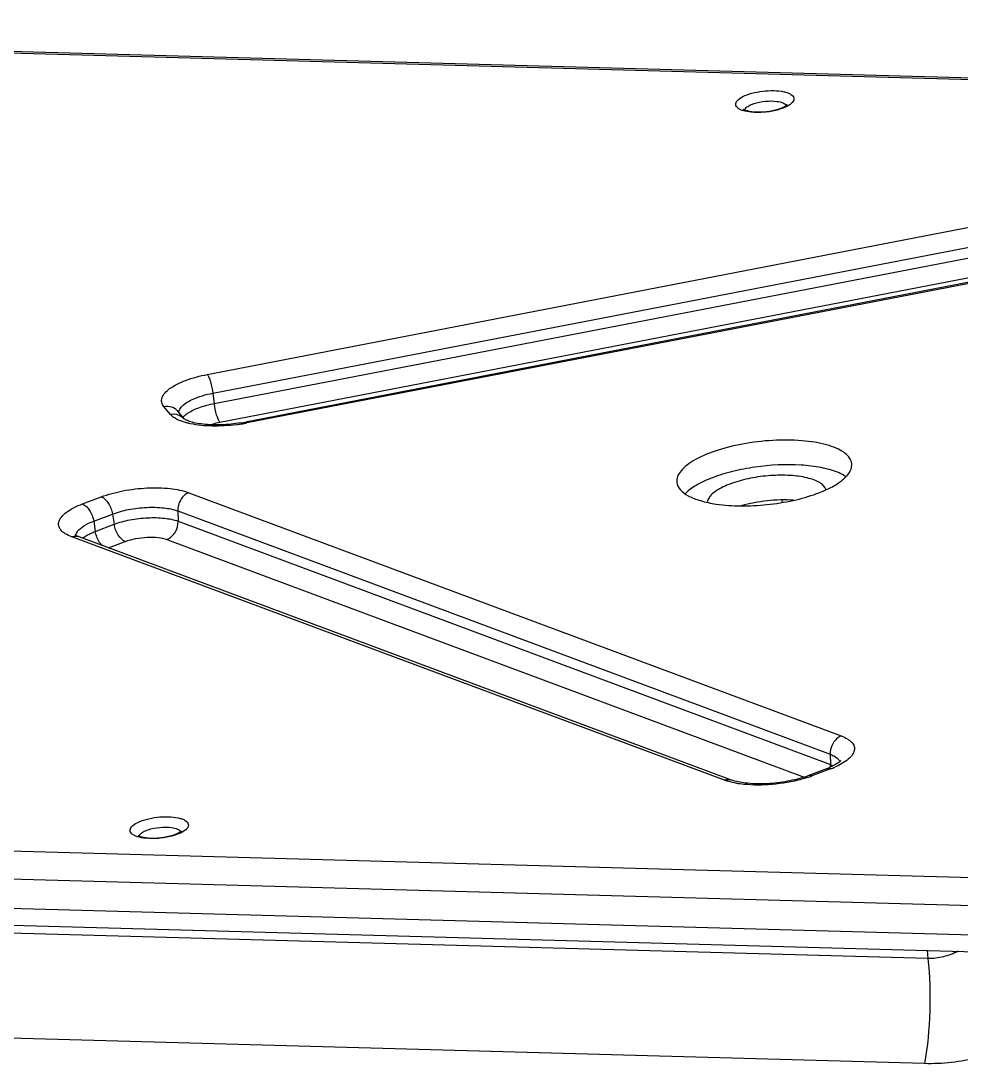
# Model space of a CAD drawing. Extents: x 104235 to 112395, y 52637 to 53451.
# Drawn here: x 111613.61 to 111636.54, y 53178.02 to 53203.48 of the extents above; entities that cross this region are included whole.
import ezdxf

# ---------------------------------------------------------------- set-up
doc = ezdxf.new("R2010")
doc.units = 0
doc.header["$LTSCALE"] = 1000
doc.layers.add('01-细实线', color=3, linetype='Continuous', lineweight=25)

msp = doc.modelspace()

# ---------------------------------------------------------------- linework, layer by layer
at = {"layer": '01-细实线'}
for p, q in [((111653.803, 53201.569, 283284.028), (111586.225, 53203.441, 283284.028)), ((111653.864, 53201.607, 283284.028), (111586.297, 53203.479, 283284.028)), ((111618.154, 53194.849, 283284.028), (111643.029, 53199.656, 283284.028)), ((111618.292, 53194.392, 283284.028), (111643.167, 53199.2, 283284.028)), ((111618.324, 53194.141, 283284.028), (111643.199, 53198.948, 283284.028)), ((111618.462, 53193.684, 283284.028), (111643.337, 53198.492, 283284.028)), ((111643.958, 53198.494, 283284.028), (111619.084, 53193.686, 283284.028)), ((111643.994, 53198.472, 283284.028), (111619.119, 53193.665, 283284.028)), ((111618.292, 53194.392, 283284.028), (111618.324, 53194.141, 283284.028)), ((111617.249, 53193.878, 283284.028), (111617.094, 53194.069, 283284.028)), ((111617.59, 53193.763, 283284.028), (111617.435, 53193.953, 283284.028)), ((111617.701, 53191.964, 283284.028), (111633.618, 53186.027, 283284.028)), ((111615.109, 53191.688, 283284.028), (111615.568, 53191.861, 283284.028)), ((111632.171, 53191.786, 283284.028), (111632.178, 53191.724, 283284.028)), ((111615.383, 53191.269, 283284.028), (111615.841, 53191.442, 283284.028)), ((111615.841, 53191.442, 283284.028), (111615.881, 53191.193, 283284.028)), ((111617.432, 53191.519, 283284.028), (111617.44, 53191.268, 283284.028)), ((111617.432, 53191.519, 283284.028), (111633.349, 53185.581, 283284.028)), ((111615.383, 53191.269, 283284.028), (111615.423, 53191.02, 283284.028)), ((111615.423, 53191.02, 283284.028), (111615.881, 53191.193, 283284.028)), ((111617.44, 53191.268, 283284.028), (111633.357, 53185.331, 283284.028)), ((111630.767, 53184.948, 283284.028), (111614.85, 53190.886, 283284.028)), ((111630.942, 53184.952, 283284.028), (111615.025, 53190.89, 283284.028)), ((111615.748, 53190.62, 283284.028), (111616.155, 53190.774, 283284.028)), ((111617.171, 53190.823, 283284.028), (111632.716, 53185.024, 283284.028)), ((111633.349, 53185.581, 283284.028), (111633.357, 53185.331, 283284.028)), ((111633.26, 53185.228, 283284.028), (111632.801, 53185.054, 283284.028)), ((111633.359, 53185.224, 283284.028), (111632.901, 53185.051, 283284.028)), ((111570.36, 53184.41, 283284.028), (111637.938, 53182.538, 283284.028)), ((111570.249, 53183.733, 283284.028), (111637.827, 53181.861, 283284.028)), ((111637.904, 53181.133, 283284.028), (111570.328, 53183.005, 283284.028)), ((111635.733, 53180.595, 283284.028), (111575.281, 53182.27, 283284.028)), ((111635.712, 53180.792, 283284.028), (111635.733, 53180.595, 283284.028)), ((111635.65, 53178.03, 283284.028), (111575.198, 53179.704, 283284.028))]:
    msp.add_line(p, q, dxfattribs=at)
at = {"layer": '01-细实线', "elevation": 283284.028}
msp.add_lwpolyline([(111568.685, 53183.024), (111568.762, 53182.979), (111568.896, 53182.911), (111569.04, 53182.85), (111569.194, 53182.796), (111569.358, 53182.749), (111569.53, 53182.708), (111569.709, 53182.674), (111569.895, 53182.646), (111570.084, 53182.624), (111570.275, 53182.609), (111570.468, 53182.6), (111638.089, 53180.727)], dxfattribs=at)
at = {"layer": '01-细实线'}
for centre, radius, start, end in [((111631.354, 53201.274, 283284.028), 0.0978, 153.6596, 159.5442), ((111618.395, 53197.25, 283284.028), 3.63, 279.1318, 280.9293), ((111618.329, 53197.781, 283284.028), 4.191, 277.2768, 279.0694), ((111618.356, 53197.616, 283284.028), 4.024, 279.0641, 280.9301), ((111631.87, 53195.093, 283284.028), 3.355, 290.0145, 292.6509), ((111632.077, 53194.599, 283284.028), 2.82, 292.6436, 295.6051), ((111614.947, 53190.68, 283284.028), 0.224, 69.5483, 76.2894), ((111615.507, 53190.376, 283284.028), 0.618, 127.9723, 129.1637), ((111632.875, 53185.318, 283284.028), 0.482, 353.8223, 355.98), ((111632.901, 53185.317, 283284.028), 0.456, 355.9402, 1.7651), ((111632, 53187.179, 283284.028), 2.271, 288.228, 290.6753), ((111631.96, 53187.544, 283284.028), 2.665, 288.2253, 290.6819), ((111632.589, 53187.004, 283284.028), 1.898, 290.6747, 293.4222), ((111632.553, 53187.36, 283284.028), 2.283, 290.6796, 293.4033), ((111616.581, 53183.553, 283284.028), 0.0978, 153.6596, 159.5442)]:
    msp.add_arc(centre, radius, start, end, dxfattribs=at)
for points, knots in [([(111631.079, 53201.528, 283284.028), (111631.116, 53201.572, 283284.028), (111631.233, 53201.646, 283284.028), (111631.445, 53201.721, 283284.028), (111631.703, 53201.77, 283284.028), (111631.967, 53201.783, 283284.028), (111632.174, 53201.764, 283284.028), (111632.311, 53201.725, 283284.028), (111632.401, 53201.685, 283284.028), (111632.471, 53201.619, 283284.028), (111632.465, 53201.539, 283284.028), (111632.444, 53201.506, 283284.028), (111632.431, 53201.491, 283284.028)], [0, 0, 0, 0, 0.105609, 0.251041, 0.420555, 0.592184, 0.743503, 0.80586, 0.85747, 0.930395, 0.962334, 1, 1, 1, 1]), ([(111631.418, 53201.25, 283284.028), (111631.353, 53201.257, 283284.028), (111631.261, 53201.272, 283284.028), (111631.153, 53201.314, 283284.028), (111631.084, 53201.354, 283284.028), (111631.024, 53201.434, 283284.028), (111631.058, 53201.503, 283284.028), (111631.079, 53201.528, 283284.028)], [0, 0, 0, 0, 0.366044, 0.513764, 0.636012, 0.816673, 1, 1, 1, 1]), ([(111631.241, 53201.318, 283284.028), (111631.24, 53201.319, 283284.028), (111631.236, 53201.323, 283284.028), (111631.24, 53201.321, 283284.028), (111631.245, 53201.317, 283284.028), (111631.256, 53201.311, 283284.028), (111631.272, 53201.304, 283284.028), (111631.303, 53201.292, 283284.028), (111631.329, 53201.285, 283284.028), (111631.348, 53201.281, 283284.028)], [0, 0, 0, 0, 0.044974, 0.04924, 0.101177, 0.201769, 0.348301, 0.534283, 1, 1, 1, 1]), ([(111631.283, 53201.342, 283284.028), (111631.304, 53201.368, 283284.028), (111631.369, 53201.414, 283284.028), (111631.441, 53201.444, 283284.028), (111631.483, 53201.458, 283284.028)], [0, 0, 0, 0, 0.427384, 1, 1, 1, 1]), ([(111631.483, 53201.458, 283284.028), (111631.575, 53201.489, 283284.028), (111631.767, 53201.526, 283284.028), (111631.963, 53201.527, 283284.028), (111632.058, 53201.513, 283284.028)], [0, 0, 0, 0, 0.503804, 1, 1, 1, 1]), ([(111631.496, 53201.26, 283284.028), (111631.596, 53201.253, 283284.028), (111631.795, 53201.26, 283284.028), (111631.99, 53201.298, 283284.028), (111632.084, 53201.327, 283284.028)], [0, 0, 0, 0, 0.503003, 1, 1, 1, 1]), ([(111632.058, 53201.513, 283284.028), (111632.107, 53201.506, 283284.028), (111632.186, 53201.489, 283284.028), (111632.262, 53201.444, 283284.028), (111632.28, 53201.416, 283284.028)], [0, 0, 0, 0, 0.597592, 1, 1, 1, 1]), ([(111632.431, 53201.491, 283284.028), (111632.393, 53201.446, 283284.028), (111632.27, 53201.369, 283284.028), (111632.138, 53201.324, 283284.028), (111632.059, 53201.303, 283284.028)], [0, 0, 0, 0, 0.419625, 1, 1, 1, 1]), ([(111632.084, 53201.327, 283284.028), (111632.132, 53201.342, 283284.028), (111632.205, 53201.37, 283284.028), (111632.274, 53201.41, 283284.028), (111632.295, 53201.43, 283284.028)], [0, 0, 0, 0, 0.634988, 1, 1, 1, 1]), ([(111632.295, 53201.43, 283284.028), (111632.296, 53201.431, 283284.028), (111632.298, 53201.432, 283284.028), (111632.3, 53201.434, 283284.028), (111632.3, 53201.435, 283284.028)], [0, 0, 0, 0, 0.593442, 1, 1, 1, 1]), ([(111631.348, 53201.281, 283284.028), (111631.359, 53201.278, 283284.028), (111631.408, 53201.268, 283284.028), (111631.458, 53201.263, 283284.028), (111631.496, 53201.26, 283284.028)], [0, 0, 0, 0, 0.224817, 1, 1, 1, 1]), ([(111632.059, 53201.303, 283284.028), (111631.954, 53201.275, 283284.028), (111631.74, 53201.24, 283284.028), (111631.524, 53201.239, 283284.028), (111631.418, 53201.25, 283284.028)], [0, 0, 0, 0, 0.506625, 1, 1, 1, 1]), ([(111617.094, 53194.069, 283284.028), (111617.07, 53194.098, 283284.028), (111617.032, 53194.167, 283284.028), (111617.043, 53194.29, 283284.028), (111617.118, 53194.406, 283284.028), (111617.303, 53194.566, 283284.028), (111617.656, 53194.729, 283284.028), (111617.974, 53194.814, 283284.028), (111618.154, 53194.849, 283284.028)], [0, 0, 0, 0, 0.076042, 0.148978, 0.235292, 0.344238, 0.634254, 1, 1, 1, 1]), ([(111618.154, 53194.849, 283284.028), (111618.171, 53194.828, 283284.028), (111618.201, 53194.767, 283284.028), (111618.253, 53194.617, 283284.028), (111618.28, 53194.485, 283284.028), (111618.292, 53194.392, 283284.028)], [0, 0, 0, 0, 0.169039, 0.41301, 1, 1, 1, 1]), ([(111617.497, 53194.024, 283284.028), (111617.526, 53194.067, 283284.028), (111617.618, 53194.15, 283284.028), (111617.879, 53194.293, 283284.028), (111618.119, 53194.359, 283284.028), (111618.292, 53194.392, 283284.028)], [0, 0, 0, 0, 0.175625, 0.406329, 1, 1, 1, 1]), ([(111617.094, 53194.069, 283284.028), (111617.156, 53194.081, 283284.028), (111617.287, 53194.075, 283284.028), (111617.396, 53194.001, 283284.028), (111617.435, 53193.953, 283284.028)], [0, 0, 0, 0, 0.510868, 1, 1, 1, 1]), ([(111617.461, 53193.92, 283284.028), (111617.461, 53193.928, 283284.028), (111617.465, 53193.965, 283284.028), (111617.481, 53194, 283284.028), (111617.497, 53194.024, 283284.028)], [0, 0, 0, 0, 0.232523, 1, 1, 1, 1]), ([(111617.684, 53193.909, 283284.028), (111617.769, 53193.966, 283284.028), (111617.98, 53194.059, 283284.028), (111618.201, 53194.117, 283284.028), (111618.324, 53194.141, 283284.028)], [0, 0, 0, 0, 0.448607, 1, 1, 1, 1]), ([(111618.462, 53193.684, 283284.028), (111618.445, 53193.705, 283284.028), (111618.415, 53193.765, 283284.028), (111618.363, 53193.916, 283284.028), (111618.336, 53194.047, 283284.028), (111618.324, 53194.141, 283284.028)], [0, 0, 0, 0, 0.169039, 0.41301, 1, 1, 1, 1]), ([(111617.249, 53193.878, 283284.028), (111617.311, 53193.89, 283284.028), (111617.442, 53193.885, 283284.028), (111617.551, 53193.81, 283284.028), (111617.59, 53193.763, 283284.028)], [0, 0, 0, 0, 0.510868, 1, 1, 1, 1]), ([(111617.402, 53193.76, 283284.028), (111617.386, 53193.769, 283284.028), (111617.33, 53193.801, 283284.028), (111617.278, 53193.842, 283284.028), (111617.249, 53193.878, 283284.028)], [0, 0, 0, 0, 0.280402, 1, 1, 1, 1]), ([(111617.745, 53193.645, 283284.028), (111617.72, 53193.65, 283284.028), (111617.628, 53193.671, 283284.028), (111617.537, 53193.7, 283284.028), (111617.474, 53193.726, 283284.028)], [0, 0, 0, 0, 0.271123, 1, 1, 1, 1]), ([(111617.559, 53193.799, 283284.028), (111617.564, 53193.805, 283284.028), (111617.584, 53193.829, 283284.028), (111617.608, 53193.851, 283284.028), (111617.627, 53193.867, 283284.028)], [0, 0, 0, 0, 0.232227, 1, 1, 1, 1]), ([(111618.971, 53193.666, 283284.028), (111618.814, 53193.641, 283284.028), (111618.507, 53193.611, 283284.028), (111618.136, 53193.62, 283284.028), (111617.877, 53193.659, 283284.028), (111617.732, 53193.696, 283284.028), (111617.64, 53193.733, 283284.028), (111617.597, 53193.758, 283284.028), (111617.587, 53193.767, 283284.028)], [0, 0, 0, 0, 0.339796, 0.654097, 0.787551, 0.896227, 0.971189, 1, 1, 1, 1]), ([(111617.587, 53193.767, 283284.028), (111617.587, 53193.767, 283284.028), (111617.589, 53193.764, 283284.028), (111617.589, 53193.764, 283284.028), (111617.59, 53193.763, 283284.028)], [0, 0, 0, 0, 0.153996, 1, 1, 1, 1]), ([(111618.23, 53193.622, 283284.028), (111618.248, 53193.628, 283284.028), (111618.324, 53193.654, 283284.028), (111618.402, 53193.673, 283284.028), (111618.462, 53193.684, 283284.028)], [0, 0, 0, 0, 0.237141, 1, 1, 1, 1]), ([(111619.119, 53193.665, 283284.028), (111619.116, 53193.668, 283284.028), (111619.107, 53193.678, 283284.028), (111619.093, 53193.688, 283284.028), (111619.084, 53193.686, 283284.028)], [0, 0, 0, 0, 0.333221, 1, 1, 1, 1]), ([(111618.86, 53193.623, 283284.028), (111618.664, 53193.598, 283284.028), (111618.291, 53193.576, 283284.028), (111617.917, 53193.609, 283284.028), (111617.745, 53193.645, 283284.028)], [0, 0, 0, 0, 0.529632, 1, 1, 1, 1]), ([(111633.874, 53192.672, 283284.028), (111633.869, 53192.718, 283284.028), (111633.832, 53192.815, 283284.028), (111633.713, 53192.935, 283284.028), (111633.539, 53193.038, 283284.028), (111633.314, 53193.122, 283284.028), (111633.043, 53193.187, 283284.028), (111632.614, 53193.247, 283284.028), (111632.025, 53193.258, 283284.028), (111631.31, 53193.183, 283284.028), (111630.644, 53193.028, 283284.028), (111630.161, 53192.838, 283284.028), (111629.867, 53192.653, 283284.028), (111629.756, 53192.553, 283284.028), (111629.713, 53192.501, 283284.028)], [0, 0, 0, 0, 0.030488, 0.066242, 0.110215, 0.163294, 0.225134, 0.294643, 0.450073, 0.614242, 0.770091, 0.902034, 0.955594, 1, 1, 1, 1]), ([(111633.525, 53192.462, 283284.028), (111633.398, 53192.514, 283284.028), (111633.104, 53192.591, 283284.028), (111632.431, 53192.668, 283284.028), (111631.7, 53192.63, 283284.028), (111630.981, 53192.494, 283284.028), (111630.498, 53192.348, 283284.028), (111630.104, 53192.17, 283284.028), (111629.889, 53192.018, 283284.028), (111629.81, 53191.935, 283284.028)], [0, 0, 0, 0, 0.106134, 0.233524, 0.522545, 0.666856, 0.799059, 0.911683, 1, 1, 1, 1]), ([(111633.768, 53192.389, 283284.028), (111633.804, 53192.432, 283284.028), (111633.862, 53192.519, 283284.028), (111633.879, 53192.625, 283284.028), (111633.874, 53192.672, 283284.028)], [0, 0, 0, 0, 0.540947, 1, 1, 1, 1]), ([(111629.713, 53192.501, 283284.028), (111629.678, 53192.459, 283284.028), (111629.62, 53192.371, 283284.028), (111629.603, 53192.265, 283284.028), (111629.608, 53192.218, 283284.028)], [0, 0, 0, 0, 0.540947, 1, 1, 1, 1]), ([(111633.733, 53192.355, 283284.028), (111633.718, 53192.365, 283284.028), (111633.652, 53192.406, 283284.028), (111633.581, 53192.44, 283284.028), (111633.525, 53192.462, 283284.028)], [0, 0, 0, 0, 0.230529, 1, 1, 1, 1]), ([(111629.608, 53192.218, 283284.028), (111629.615, 53192.154, 283284.028), (111629.687, 53192.015, 283284.028), (111629.9, 53191.868, 283284.028), (111630.204, 53191.753, 283284.028), (111630.44, 53191.705, 283284.028), (111630.571, 53191.686, 283284.028)], [0, 0, 0, 0, 0.165745, 0.379235, 0.658109, 1, 1, 1, 1]), ([(111633.251, 53192.035, 283284.028), (111633.23, 53192.102, 283284.028), (111633.137, 53192.191, 283284.028), (111632.983, 53192.267, 283284.028), (111632.754, 53192.342, 283284.028), (111632.407, 53192.391, 283284.028), (111631.948, 53192.394, 283284.028), (111631.473, 53192.338, 283284.028), (111631.033, 53192.232, 283284.028), (111630.678, 53192.088, 283284.028), (111630.485, 53191.955, 283284.028), (111630.423, 53191.881, 283284.028)], [0, 0, 0, 0, 0.0689, 0.115493, 0.170833, 0.304669, 0.460063, 0.622156, 0.774975, 0.904101, 1, 1, 1, 1]), ([(111633.296, 53192.056, 283284.028), (111633.393, 53192.102, 283284.028), (111633.563, 53192.197, 283284.028), (111633.713, 53192.323, 283284.028), (111633.768, 53192.389, 283284.028)], [0, 0, 0, 0, 0.555599, 1, 1, 1, 1]), ([(111615.568, 53191.861, 283284.028), (111615.739, 53191.926, 283284.028), (111616.11, 53192.024, 283284.028), (111616.677, 53192.092, 283284.028), (111617.218, 53192.081, 283284.028), (111617.558, 53192.018, 283284.028), (111617.701, 53191.964, 283284.028)], [0, 0, 0, 0, 0.253177, 0.527755, 0.787617, 1, 1, 1, 1]), ([(111617.701, 53191.964, 283284.028), (111617.62, 53191.933, 283284.028), (111617.479, 53191.797, 283284.028), (111617.429, 53191.613, 283284.028), (111617.432, 53191.519, 283284.028)], [0, 0, 0, 0, 0.481534, 1, 1, 1, 1]), ([(111630.571, 53191.686, 283284.028), (111630.767, 53191.657, 283284.028), (111631.18, 53191.63, 283284.028), (111631.809, 53191.662, 283284.028), (111632.431, 53191.76, 283284.028), (111632.832, 53191.872, 283284.028), (111633.019, 53191.94, 283284.028)], [0, 0, 0, 0, 0.238876, 0.498997, 0.759634, 1, 1, 1, 1]), ([(111614.85, 53190.886, 283284.028), (111614.795, 53190.907, 283284.028), (111614.698, 53190.951, 283284.028), (111614.582, 53191.041, 283284.028), (111614.52, 53191.152, 283284.028), (111614.531, 53191.276, 283284.028), (111614.605, 53191.391, 283284.028), (111614.789, 53191.552, 283284.028), (111614.974, 53191.637, 283284.028), (111615.109, 53191.688, 283284.028)], [0, 0, 0, 0, 0.139598, 0.250856, 0.340965, 0.42713, 0.528999, 0.657525, 1, 1, 1, 1]), ([(111615.109, 53191.688, 283284.028), (111615.182, 53191.661, 283284.028), (111615.306, 53191.524, 283284.028), (111615.368, 53191.362, 283284.028), (111615.383, 53191.269, 283284.028)], [0, 0, 0, 0, 0.450356, 1, 1, 1, 1]), ([(111615.568, 53191.861, 283284.028), (111615.64, 53191.834, 283284.028), (111615.765, 53191.698, 283284.028), (111615.826, 53191.535, 283284.028), (111615.841, 53191.442, 283284.028)], [0, 0, 0, 0, 0.450356, 1, 1, 1, 1]), ([(111630.423, 53191.881, 283284.028), (111630.412, 53191.868, 283284.028), (111630.378, 53191.823, 283284.028), (111630.355, 53191.768, 283284.028), (111630.351, 53191.727, 283284.028)], [0, 0, 0, 0, 0.280466, 1, 1, 1, 1]), ([(111632.458, 53191.78, 283284.028), (111632.243, 53191.794, 283284.028), (111631.811, 53191.781, 283284.028), (111631.386, 53191.703, 283284.028), (111631.179, 53191.643, 283284.028)], [0, 0, 0, 0, 0.500058, 1, 1, 1, 1]), ([(111615.841, 53191.442, 283284.028), (111615.969, 53191.491, 283284.028), (111616.245, 53191.564, 283284.028), (111616.668, 53191.614, 283284.028), (111617.072, 53191.606, 283284.028), (111617.325, 53191.559, 283284.028), (111617.432, 53191.519, 283284.028)], [0, 0, 0, 0, 0.253195, 0.527751, 0.787603, 1, 1, 1, 1]), ([(111614.992, 53191.021, 283284.028), (111615.031, 53191.074, 283284.028), (111615.158, 53191.173, 283284.028), (111615.299, 53191.237, 283284.028), (111615.383, 53191.269, 283284.028)], [0, 0, 0, 0, 0.425535, 1, 1, 1, 1]), ([(111615.881, 53191.193, 283284.028), (111616.006, 53191.24, 283284.028), (111616.277, 53191.312, 283284.028), (111616.692, 53191.361, 283284.028), (111617.087, 53191.354, 283284.028), (111617.335, 53191.307, 283284.028), (111617.44, 53191.268, 283284.028)], [0, 0, 0, 0, 0.253195, 0.527751, 0.787603, 1, 1, 1, 1]), ([(111616.155, 53190.774, 283284.028), (111616.083, 53190.801, 283284.028), (111615.958, 53190.938, 283284.028), (111615.896, 53191.1, 283284.028), (111615.881, 53191.193, 283284.028)], [0, 0, 0, 0, 0.450356, 1, 1, 1, 1]), ([(111617.171, 53190.823, 283284.028), (111617.253, 53190.854, 283284.028), (111617.394, 53190.99, 283284.028), (111617.443, 53191.174, 283284.028), (111617.44, 53191.268, 283284.028)], [0, 0, 0, 0, 0.481534, 1, 1, 1, 1]), ([(111614.85, 53190.886, 283284.028), (111614.863, 53190.891, 283284.028), (111614.911, 53190.905, 283284.028), (111614.964, 53190.906, 283284.028), (111615, 53190.897, 283284.028)], [0, 0, 0, 0, 0.261345, 1, 1, 1, 1]), ([(111615.025, 53190.89, 283284.028), (111614.999, 53190.899, 283284.028), (111614.963, 53190.915, 283284.028), (111614.929, 53190.935, 283284.028), (111614.92, 53190.943, 283284.028)], [0, 0, 0, 0, 0.705077, 1, 1, 1, 1]), ([(111615.127, 53190.863, 283284.028), (111615.136, 53190.871, 283284.028), (111615.177, 53190.901, 283284.028), (111615.221, 53190.927, 283284.028), (111615.256, 53190.946, 283284.028)], [0, 0, 0, 0, 0.231036, 1, 1, 1, 1]), ([(111615.256, 53190.946, 283284.028), (111615.269, 53190.952, 283284.028), (111615.323, 53190.98, 283284.028), (111615.38, 53191.003, 283284.028), (111615.423, 53191.02, 283284.028)], [0, 0, 0, 0, 0.236484, 1, 1, 1, 1]), ([(111615.583, 53190.681, 283284.028), (111615.563, 53190.703, 283284.028), (111615.486, 53190.802, 283284.028), (111615.438, 53190.925, 283284.028), (111615.423, 53191.02, 283284.028)], [0, 0, 0, 0, 0.236027, 1, 1, 1, 1]), ([(111616.155, 53190.774, 283284.028), (111616.236, 53190.805, 283284.028), (111616.413, 53190.852, 283284.028), (111616.683, 53190.884, 283284.028), (111616.941, 53190.879, 283284.028), (111617.102, 53190.849, 283284.028), (111617.171, 53190.823, 283284.028)], [0, 0, 0, 0, 0.253177, 0.527751, 0.787618, 1, 1, 1, 1]), ([(111633.618, 53186.027, 283284.028), (111633.537, 53185.996, 283284.028), (111633.395, 53185.86, 283284.028), (111633.346, 53185.675, 283284.028), (111633.349, 53185.581, 283284.028)], [0, 0, 0, 0, 0.481534, 1, 1, 1, 1]), ([(111633.618, 53186.027, 283284.028), (111633.671, 53186.007, 283284.028), (111633.764, 53185.965, 283284.028), (111633.876, 53185.881, 283284.028), (111633.941, 53185.779, 283284.028), (111633.945, 53185.665, 283284.028), (111633.889, 53185.554, 283284.028), (111633.737, 53185.4, 283284.028), (111633.578, 53185.316, 283284.028), (111633.46, 53185.265, 283284.028)], [0, 0, 0, 0, 0.144946, 0.262101, 0.357314, 0.445335, 0.544957, 0.668614, 1, 1, 1, 1]), ([(111633.349, 53185.581, 283284.028), (111633.378, 53185.57, 283284.028), (111633.468, 53185.532, 283284.028), (111633.559, 53185.464, 283284.028), (111633.581, 53185.399, 283284.028)], [0, 0, 0, 0, 0.313569, 1, 1, 1, 1]), ([(111633.601, 53185.419, 283284.028), (111633.578, 53185.392, 283284.028), (111633.494, 53185.334, 283284.028), (111633.404, 53185.288, 283284.028), (111633.344, 53185.262, 283284.028)], [0, 0, 0, 0, 0.348323, 1, 1, 1, 1]), ([(111633.602, 53185.416, 283284.028), (111633.604, 53185.419, 283284.028), (111633.61, 53185.431, 283284.028), (111633.603, 53185.421, 283284.028), (111633.601, 53185.419, 283284.028)], [0, 0, 0, 0, 0.549381, 1, 1, 1, 1]), ([(111632.71, 53185.022, 283284.028), (111632.561, 53184.973, 283284.028), (111632.242, 53184.898, 283284.028), (111631.761, 53184.849, 283284.028), (111631.32, 53184.862, 283284.028), (111631.05, 53184.912, 283284.028), (111630.942, 53184.952, 283284.028)], [0, 0, 0, 0, 0.263424, 0.545749, 0.806099, 1, 1, 1, 1]), ([(111632.901, 53185.051, 283284.028), (111632.892, 53185.054, 283284.028), (111632.86, 53185.064, 283284.028), (111632.824, 53185.063, 283284.028), (111632.801, 53185.054, 283284.028)], [0, 0, 0, 0, 0.271993, 1, 1, 1, 1]), ([(111633.359, 53185.224, 283284.028), (111633.351, 53185.228, 283284.028), (111633.318, 53185.237, 283284.028), (111633.283, 53185.236, 283284.028), (111633.26, 53185.228, 283284.028)], [0, 0, 0, 0, 0.271993, 1, 1, 1, 1]), ([(111630.767, 53184.948, 283284.028), (111630.782, 53184.954, 283284.028), (111630.838, 53184.971, 283284.028), (111630.901, 53184.967, 283284.028), (111630.942, 53184.952, 283284.028)], [0, 0, 0, 0, 0.26311, 1, 1, 1, 1]), ([(111631.157, 53184.856, 283284.028), (111631.129, 53184.86, 283284.028), (111631.027, 53184.876, 283284.028), (111630.926, 53184.898, 283284.028), (111630.853, 53184.92, 283284.028)], [0, 0, 0, 0, 0.266764, 1, 1, 1, 1]), ([(111632.563, 53184.947, 283284.028), (111632.328, 53184.888, 283284.028), (111631.859, 53184.819, 283284.028), (111631.385, 53184.826, 283284.028), (111631.157, 53184.856, 283284.028)], [0, 0, 0, 0, 0.51231, 1, 1, 1, 1]), ([(111632.793, 53185.013, 283284.028), (111632.775, 53185.007, 283284.028), (111632.698, 53184.983, 283284.028), (111632.621, 53184.961, 283284.028), (111632.563, 53184.947, 283284.028)], [0, 0, 0, 0, 0.243102, 1, 1, 1, 1]), ([(111616.306, 53183.808, 283284.028), (111616.342, 53183.851, 283284.028), (111616.46, 53183.925, 283284.028), (111616.672, 53184.001, 283284.028), (111616.93, 53184.049, 283284.028), (111617.194, 53184.062, 283284.028), (111617.4, 53184.043, 283284.028), (111617.538, 53184.005, 283284.028), (111617.628, 53183.964, 283284.028), (111617.698, 53183.898, 283284.028), (111617.692, 53183.818, 283284.028), (111617.671, 53183.786, 283284.028), (111617.658, 53183.77, 283284.028)], [0, 0, 0, 0, 0.105609, 0.251041, 0.420555, 0.592184, 0.743503, 0.80586, 0.85747, 0.930395, 0.962334, 1, 1, 1, 1]), ([(111616.645, 53183.529, 283284.028), (111616.579, 53183.536, 283284.028), (111616.487, 53183.551, 283284.028), (111616.38, 53183.593, 283284.028), (111616.311, 53183.633, 283284.028), (111616.251, 53183.714, 283284.028), (111616.285, 53183.782, 283284.028), (111616.306, 53183.808, 283284.028)], [0, 0, 0, 0, 0.366044, 0.513764, 0.636012, 0.816673, 1, 1, 1, 1]), ([(111616.71, 53183.737, 283284.028), (111616.802, 53183.769, 283284.028), (111616.994, 53183.805, 283284.028), (111617.19, 53183.806, 283284.028), (111617.285, 53183.792, 283284.028)], [0, 0, 0, 0, 0.503804, 1, 1, 1, 1]), ([(111617.285, 53183.792, 283284.028), (111617.333, 53183.785, 283284.028), (111617.413, 53183.768, 283284.028), (111617.489, 53183.724, 283284.028), (111617.506, 53183.696, 283284.028)], [0, 0, 0, 0, 0.597592, 1, 1, 1, 1]), ([(111617.658, 53183.77, 283284.028), (111617.62, 53183.725, 283284.028), (111617.497, 53183.649, 283284.028), (111617.365, 53183.603, 283284.028), (111617.286, 53183.583, 283284.028)], [0, 0, 0, 0, 0.419625, 1, 1, 1, 1]), ([(111616.468, 53183.597, 283284.028), (111616.467, 53183.598, 283284.028), (111616.463, 53183.602, 283284.028), (111616.467, 53183.6, 283284.028), (111616.472, 53183.596, 283284.028), (111616.483, 53183.59, 283284.028), (111616.499, 53183.583, 283284.028), (111616.53, 53183.571, 283284.028), (111616.556, 53183.564, 283284.028), (111616.574, 53183.56, 283284.028)], [0, 0, 0, 0, 0.044974, 0.04924, 0.101177, 0.201769, 0.348301, 0.534283, 1, 1, 1, 1]), ([(111616.51, 53183.622, 283284.028), (111616.531, 53183.647, 283284.028), (111616.596, 53183.693, 283284.028), (111616.668, 53183.723, 283284.028), (111616.71, 53183.737, 283284.028)], [0, 0, 0, 0, 0.427384, 1, 1, 1, 1]), ([(111616.574, 53183.56, 283284.028), (111616.585, 53183.558, 283284.028), (111616.634, 53183.548, 283284.028), (111616.684, 53183.542, 283284.028), (111616.723, 53183.539, 283284.028)], [0, 0, 0, 0, 0.224817, 1, 1, 1, 1]), ([(111617.286, 53183.583, 283284.028), (111617.181, 53183.555, 283284.028), (111616.967, 53183.52, 283284.028), (111616.751, 53183.518, 283284.028), (111616.645, 53183.529, 283284.028)], [0, 0, 0, 0, 0.506625, 1, 1, 1, 1]), ([(111616.723, 53183.539, 283284.028), (111616.822, 53183.532, 283284.028), (111617.022, 53183.539, 283284.028), (111617.217, 53183.577, 283284.028), (111617.311, 53183.606, 283284.028)], [0, 0, 0, 0, 0.503003, 1, 1, 1, 1]), ([(111617.311, 53183.606, 283284.028), (111617.359, 53183.621, 283284.028), (111617.432, 53183.649, 283284.028), (111617.501, 53183.689, 283284.028), (111617.522, 53183.709, 283284.028)], [0, 0, 0, 0, 0.634988, 1, 1, 1, 1]), ([(111617.522, 53183.709, 283284.028), (111617.523, 53183.71, 283284.028), (111617.525, 53183.712, 283284.028), (111617.527, 53183.714, 283284.028), (111617.527, 53183.714, 283284.028)], [0, 0, 0, 0, 0.593442, 1, 1, 1, 1]), ([(111636.47, 53180.771, 283284.028), (111636.356, 53180.714, 283284.028), (111636.116, 53180.621, 283284.028), (111635.859, 53180.592, 283284.028), (111635.733, 53180.595, 283284.028)], [0, 0, 0, 0, 0.503339, 1, 1, 1, 1]), ([(111635.733, 53180.595, 283284.028), (111635.779, 53180.168, 283284.028), (111635.804, 53179.308, 283284.028), (111635.724, 53178.451, 283284.028), (111635.65, 53178.03, 283284.028)], [0, 0, 0, 0, 0.50129, 1, 1, 1, 1]), ([(111637.386, 53178.294, 283284.028), (111637.244, 53178.248, 283284.028), (111636.68, 53178.086, 283284.028), (111636.088, 53178.018, 283284.028), (111635.65, 53178.03, 283284.028)], [0, 0, 0, 0, 0.254318, 1, 1, 1, 1])]:
    msp.add_open_spline(points, degree=3, knots=knots, dxfattribs=at)
for points in [[(111631.266, 53201.317, 283284.028), (111631.271, 53201.326, 283284.028), (111631.276, 53201.335, 283284.028), (111631.283, 53201.342, 283284.028)], [(111631.257, 53201.274, 283284.028), (111631.256, 53201.285, 283284.028), (111631.258, 53201.297, 283284.028), (111631.262, 53201.308, 283284.028)], [(111617.474, 53193.726, 283284.028), (111617.449, 53193.737, 283284.028), (111617.425, 53193.748, 283284.028), (111617.402, 53193.76, 283284.028)], [(111617.627, 53193.867, 283284.028), (111617.645, 53193.882, 283284.028), (111617.664, 53193.896, 283284.028), (111617.684, 53193.909, 283284.028)], [(111614.95, 53190.923, 283284.028), (111614.952, 53190.941, 283284.028), (111614.958, 53190.959, 283284.028), (111614.966, 53190.976, 283284.028)], [(111614.966, 53190.976, 283284.028), (111614.973, 53190.992, 283284.028), (111614.982, 53191.007, 283284.028), (111614.992, 53191.021, 283284.028)], [(111633.357, 53185.331, 283284.028), (111633.38, 53185.322, 283284.028), (111633.402, 53185.313, 283284.028), (111633.424, 53185.302, 283284.028)], [(111630.853, 53184.92, 283284.028), (111630.824, 53184.928, 283284.028), (111630.795, 53184.938, 283284.028), (111630.767, 53184.948, 283284.028)], [(111616.484, 53183.553, 283284.028), (111616.483, 53183.565, 283284.028), (111616.485, 53183.576, 283284.028), (111616.489, 53183.587, 283284.028)], [(111616.493, 53183.596, 283284.028), (111616.497, 53183.605, 283284.028), (111616.503, 53183.614, 283284.028), (111616.51, 53183.622, 283284.028)]]:
    msp.add_open_spline(points, degree=3, dxfattribs=at)

doc.saveas('drawing.dxf')
